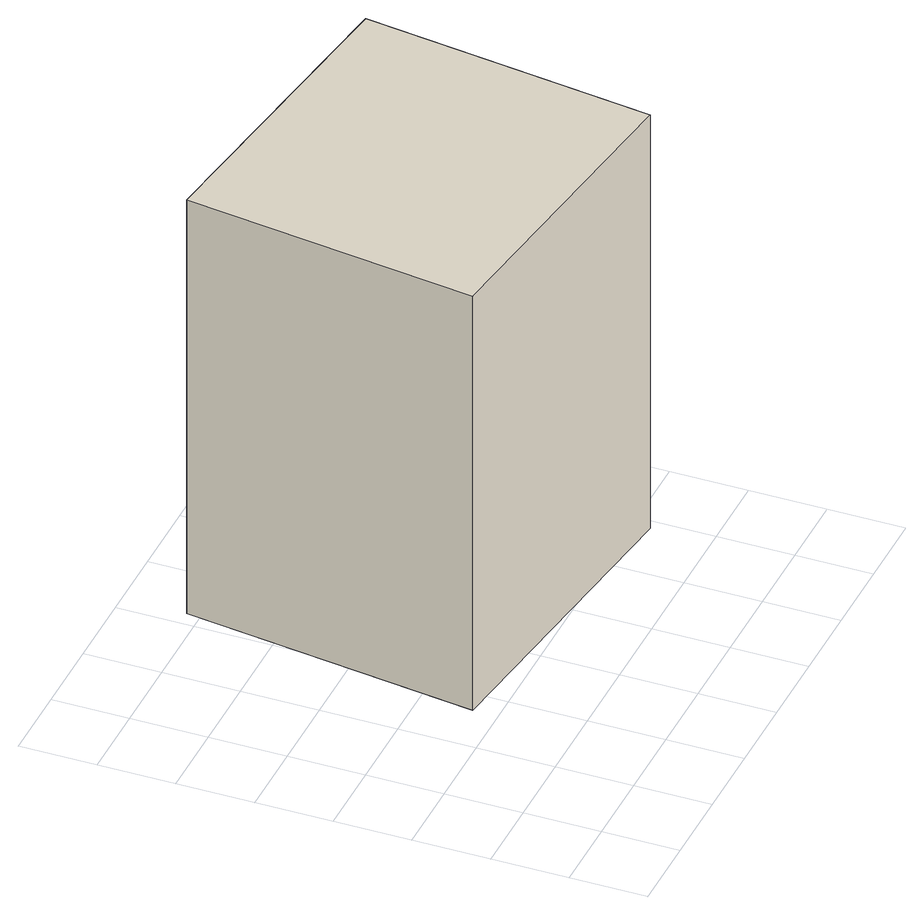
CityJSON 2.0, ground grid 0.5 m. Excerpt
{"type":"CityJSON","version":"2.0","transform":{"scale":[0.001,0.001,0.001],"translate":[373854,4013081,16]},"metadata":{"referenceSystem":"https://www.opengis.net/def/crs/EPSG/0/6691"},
"CityObjects":{
"building1":{"type":"Building","attributes":{"枝番":1,"利根川水系渡良瀬川洪水浸水想定区域（計画規模）.規模":"L1","利根川水系渡良瀬川洪水浸水想定区域（計画規模）.浸水ランク":"2","利根川水系渡良瀬川洪水浸水想定区域（計画規模）.浸水深":0.85,"利根川水系渡良瀬川洪水浸水想定区域（想定最大規模）.規模":"L2","利根川水系渡良瀬川洪水浸水想定区域（想定最大規模）.浸水ランク":"2","利根川水系渡良瀬川洪水浸水想定区域（想定最大規模）.浸水深":2.12,"利根川水系渡良瀬川洪水浸水想定区域（想定最大規模）.継続時間":130.4,"利根川水系利根川洪水浸水想定区域（計画規模）.規模":"L1","利根川水系利根川洪水浸水想定区域（計画規模）.浸水ランク":"3","利根川水系利根川洪水浸水想定区域（計画規模）.浸水深":3.1,"利根川水系利根川洪水浸水想定区域（想定最大規模）.規模":"L2","利根川水系利根川洪水浸水想定区域（想定最大規模）.浸水ランク":"4","利根川水系利根川洪水浸水想定区域（想定最大規模）.浸水深":5.33,"BuildingDetails.prefecture":"10","BuildingDetails.city":"10207"},"geometry":[{"type":"Solid","lod":"1","boundaries":[[[[0,1,2,3]],[[2,4,5,3]],[[1,6,4,2]],[[0,7,6,1]],[[3,5,7,0]],[[4,6,7,5]]]]}]}
},
"vertices":[
[847,1164,230],[1110,3091,230],[3196,2806,230],[2933,889,230],[3196,2806,3230],[2933,889,3230],[1110,3091,3230],[847,1164,3230]
]}
